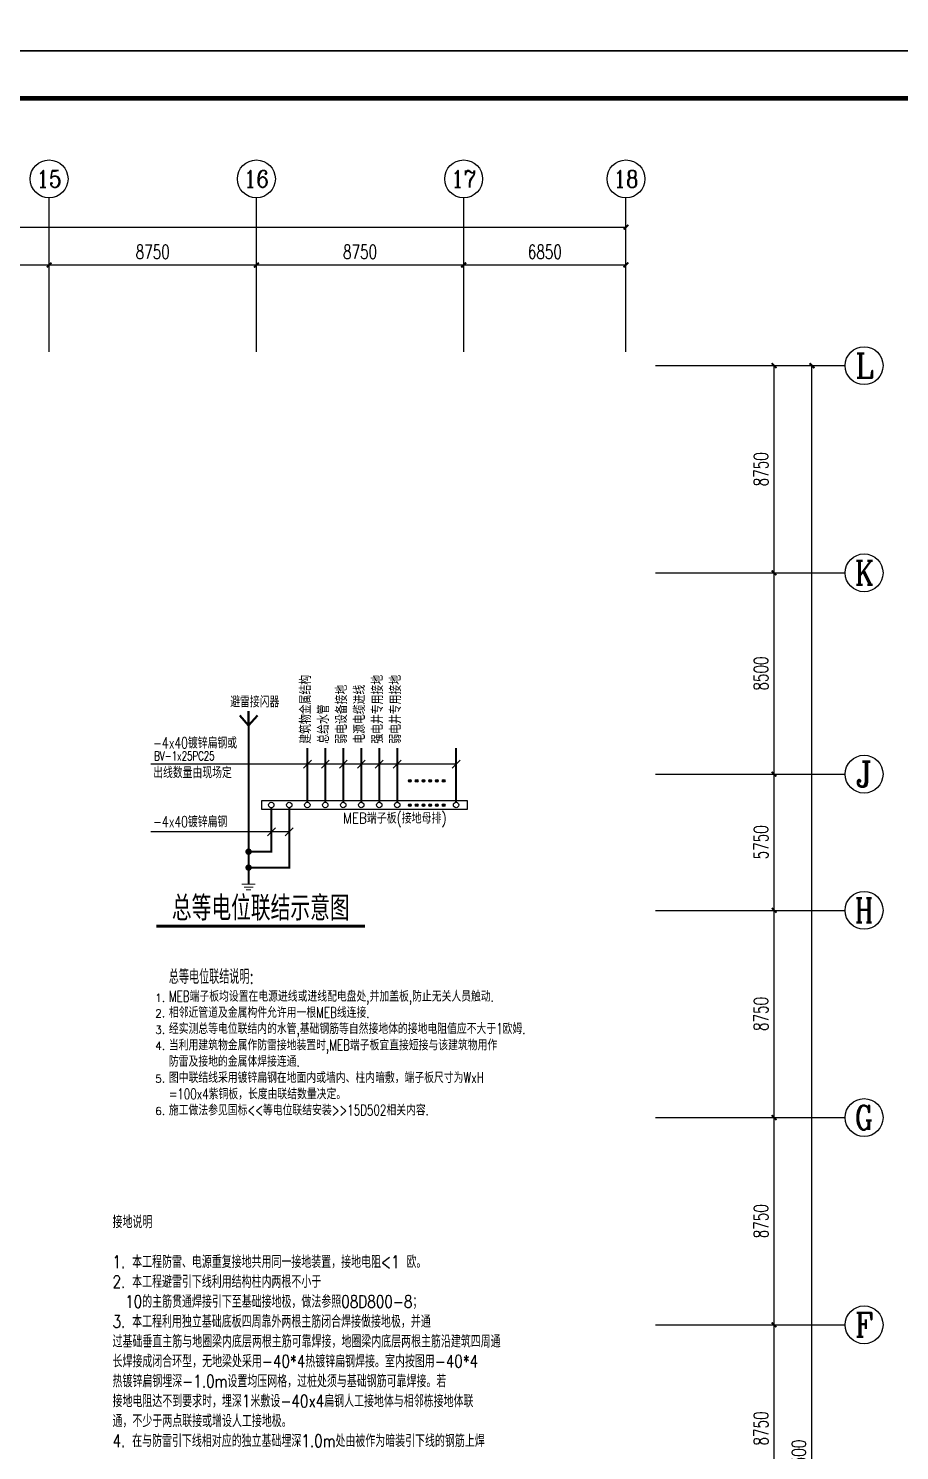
# Model space of a CAD drawing. Extents: x 69728788 to 150676229, y 20327566 to 43663798.
# Drawn here: x 75528771 to 75565538, y 20387271 to 20447316 of the extents above; entities that cross this region are included whole.
import ezdxf
from ezdxf.enums import TextEntityAlignment as Align

# ---------------------------------------------------------------- set-up
doc = ezdxf.new("R2010")
doc.units = 0
doc.header["$LTSCALE"] = 1000
doc.header["$MEASUREMENT"] = 0
doc.linetypes.add('DASHDOT', pattern=[25.4, 12.7, -6.35, 0, -6.35])
doc.layers.get('0').update_dxf_attribs({"linetype": 'CONTINUOUS'})
doc.layers.get('DEFPOINTS').update_dxf_attribs({"linetype": 'CONTINUOUS'})
for name, color, linetype in [('AXIS', 3, 'CONTINUOUS'), ('AXIS_TEXT', 7, 'CONTINUOUS'), ('DIM-照明', 3, 'CONTINUOUS'), ('PUB_TITLE', 4, 'CONTINUOUS'), ('中文', 2, 'CONTINUOUS'), ('数字', 3, 'CONTINUOUS')]:
    doc.layers.add(name, color=color, linetype=linetype)
doc.layers.add('照明平面设备层', color=11, linetype='CONTINUOUS', lineweight=20)
doc.layers.add('照明线路', color=1, linetype='CONTINUOUS', lineweight=50)
doc.styles.add('_TCH_AXIS', font='COMPLEX', dxfattribs={"bigfont": 'GBCBIG'})
doc.styles.add('_TCH_DIM_T3', font='SIMPLEX', dxfattribs={"width": 0.705882, "bigfont": 'GBCBIG'})
doc.styles.add('_TEL_DIM', font='SIMPLEX', dxfattribs={"width": 0.8, "height": 3.5, "bigfont": 'HZTXT'})
doc.styles.add('ACC', font='txt.shx', dxfattribs={"width": 0.9, "bigfont": 'hztxt.shx'})
doc.styles.add('COMPLEX', font='COMPLEX')
doc.styles.add('hztxt', font='romand_pkpm', dxfattribs={"bigfont": 'hztxt'})
doc.styles.add('ROMANC', font='romanc', dxfattribs={"width": 0.8})
doc.dimstyles.new('_TCH_ARCH&&200', dxfattribs={"dimtxt": 595, "dimasz": 200, "dimexe": 500, "dimexo": 600, "dimgap": 252.5, "dimtad": 1, "dimdec": 0, "dimzin": 0, "dimdsep": 46, "dimtxsty": '_TCH_DIM_T3', "dimblk": 'ARCHTICK', "dimcen": 0.09, "dimclrt": 7, "dimazin": 2, "dimtfac": 1, "dimtdec": 0, "dimtix": 1, "dimtmove": 2, "dimatfit": 3, "dimfxl": 1, "dimtolj": 1, "dimtzin": 0, "dimarcsym": 0})

# ---------------------------------------------------------------- blocks, each defined once
blk = doc.blocks.new('_ArchTick')
at = {"color": 0, "linetype": 'ByBlock', "const_width": 0.4}
blk.add_lwpolyline([(-0.5, -0.5), (0.5, 0.5)], dxfattribs=at)
blk = doc.blocks.new('*D129')
at = {"layer": 'AXIS', "color": 0, "lineweight": -2, "transparency": 16777216}
for p, q in [((75555841, 20392579), (75560741, 20392579)), ((75560241, 20383829), (75560241, 20392579)), ((75555841, 20383829), (75560741, 20383829))]:
    blk.add_line(p, q, dxfattribs=at)
at = {"layer": 'DEFPOINTS', "color": 0, "transparency": 16777216}
for p in [(75555241, 20392579), (75560241, 20392579), (75555241, 20383829)]:
    blk.add_point(p, dxfattribs=at)
at = {"layer": 'AXIS', "color": 0, "lineweight": -2, "transparency": 16777216, "xscale": 200, "yscale": 200, "zscale": 200}
for p, rotation in [((75560241, 20392579), 90), ((75560241, 20383829), 270)]:
    blk.add_blockref('_ArchTick', p, dxfattribs=dict(at, rotation=rotation))
at = {"layer": 'AXIS', "color": 7, "transparency": 16777216, "insert": (75559691, 20388204), "char_height": 595, "attachment_point": 5, "rotation": 90, "style": '_TCH_DIM_T3'}
blk.add_mtext('\\A1;8750', dxfattribs=at)
blk = doc.blocks.new('*D130')
at = {"layer": 'AXIS', "color": 0, "lineweight": -2, "transparency": 16777216}
for p, q in [((75555841, 20401329), (75560741, 20401329)), ((75560241, 20392579), (75560241, 20401329)), ((75555841, 20392579), (75560741, 20392579))]:
    blk.add_line(p, q, dxfattribs=at)
at = {"layer": 'DEFPOINTS', "color": 0, "transparency": 16777216}
for p in [(75555241, 20401329), (75560241, 20401329), (75555241, 20392579)]:
    blk.add_point(p, dxfattribs=at)
at = {"layer": 'AXIS', "color": 0, "lineweight": -2, "transparency": 16777216, "xscale": 200, "yscale": 200, "zscale": 200}
for p, rotation in [((75560241, 20401329), 90), ((75560241, 20392579), 270)]:
    blk.add_blockref('_ArchTick', p, dxfattribs=dict(at, rotation=rotation))
at = {"layer": 'AXIS', "color": 7, "transparency": 16777216, "insert": (75559691, 20396954), "char_height": 595, "attachment_point": 5, "rotation": 90, "style": '_TCH_DIM_T3'}
blk.add_mtext('\\A1;8750', dxfattribs=at)
blk = doc.blocks.new('*D131')
at = {"layer": 'AXIS', "color": 0, "lineweight": -2, "transparency": 16777216}
for p, q in [((75555841, 20410079), (75560741, 20410079)), ((75560241, 20401329), (75560241, 20410079)), ((75555841, 20401329), (75560741, 20401329))]:
    blk.add_line(p, q, dxfattribs=at)
at = {"layer": 'DEFPOINTS', "color": 0, "transparency": 16777216}
for p in [(75555241, 20410079), (75560241, 20410079), (75555241, 20401329)]:
    blk.add_point(p, dxfattribs=at)
at = {"layer": 'AXIS', "color": 0, "lineweight": -2, "transparency": 16777216, "xscale": 200, "yscale": 200, "zscale": 200}
for p, rotation in [((75560241, 20410079), 90), ((75560241, 20401329), 270)]:
    blk.add_blockref('_ArchTick', p, dxfattribs=dict(at, rotation=rotation))
at = {"layer": 'AXIS', "color": 7, "transparency": 16777216, "insert": (75559691, 20405704), "char_height": 595, "attachment_point": 5, "rotation": 90, "style": '_TCH_DIM_T3'}
blk.add_mtext('\\A1;8750', dxfattribs=at)
blk = doc.blocks.new('*D132')
at = {"layer": 'AXIS', "color": 0, "lineweight": -2, "transparency": 16777216}
for p, q in [((75555841, 20415829), (75560741, 20415829)), ((75560241, 20410079), (75560241, 20415829)), ((75555841, 20410079), (75560741, 20410079))]:
    blk.add_line(p, q, dxfattribs=at)
at = {"layer": 'DEFPOINTS', "color": 0, "transparency": 16777216}
for p in [(75555241, 20415829), (75560241, 20415829), (75555241, 20410079)]:
    blk.add_point(p, dxfattribs=at)
at = {"layer": 'AXIS', "color": 0, "lineweight": -2, "transparency": 16777216, "xscale": 200, "yscale": 200, "zscale": 200}
for p, rotation in [((75560241, 20415829), 90), ((75560241, 20410079), 270)]:
    blk.add_blockref('_ArchTick', p, dxfattribs=dict(at, rotation=rotation))
at = {"layer": 'AXIS', "color": 7, "transparency": 16777216, "insert": (75559691, 20412954), "char_height": 595, "attachment_point": 5, "rotation": 90, "style": '_TCH_DIM_T3'}
blk.add_mtext('\\A1;5750', dxfattribs=at)
blk = doc.blocks.new('*D133')
at = {"layer": 'AXIS', "color": 0, "lineweight": -2, "transparency": 16777216}
for p, q in [((75555841, 20424329), (75560741, 20424329)), ((75560241, 20415829), (75560241, 20424329)), ((75555841, 20415829), (75560741, 20415829))]:
    blk.add_line(p, q, dxfattribs=at)
at = {"layer": 'DEFPOINTS', "color": 0, "transparency": 16777216}
for p in [(75555241, 20424329), (75560241, 20424329), (75555241, 20415829)]:
    blk.add_point(p, dxfattribs=at)
at = {"layer": 'AXIS', "color": 0, "lineweight": -2, "transparency": 16777216, "xscale": 200, "yscale": 200, "zscale": 200}
for p, rotation in [((75560241, 20424329), 90), ((75560241, 20415829), 270)]:
    blk.add_blockref('_ArchTick', p, dxfattribs=dict(at, rotation=rotation))
at = {"layer": 'AXIS', "color": 7, "transparency": 16777216, "insert": (75559691, 20420079), "char_height": 595, "attachment_point": 5, "rotation": 90, "style": '_TCH_DIM_T3'}
blk.add_mtext('\\A1;8500', dxfattribs=at)
blk = doc.blocks.new('*D134')
at = {"layer": 'AXIS', "color": 0, "lineweight": -2, "transparency": 16777216}
for p, q in [((75555841, 20433079), (75560741, 20433079)), ((75560241, 20424329), (75560241, 20433079)), ((75555841, 20424329), (75560741, 20424329))]:
    blk.add_line(p, q, dxfattribs=at)
at = {"layer": 'DEFPOINTS', "color": 0, "transparency": 16777216}
for p in [(75555241, 20433079), (75560241, 20433079), (75555241, 20424329)]:
    blk.add_point(p, dxfattribs=at)
at = {"layer": 'AXIS', "color": 0, "lineweight": -2, "transparency": 16777216, "xscale": 200, "yscale": 200, "zscale": 200}
for p, rotation in [((75560241, 20433079), 90), ((75560241, 20424329), 270)]:
    blk.add_blockref('_ArchTick', p, dxfattribs=dict(at, rotation=rotation))
at = {"layer": 'AXIS', "color": 7, "transparency": 16777216, "insert": (75559691, 20428704), "char_height": 595, "attachment_point": 5, "rotation": 90, "style": '_TCH_DIM_T3'}
blk.add_mtext('\\A1;8750', dxfattribs=at)
blk = doc.blocks.new('*D135')
at = {"layer": 'AXIS', "color": 0, "lineweight": -2, "transparency": 16777216}
for p, q in [((75555841, 20433079), (75562341, 20433079)), ((75561841, 20340579), (75561841, 20433079)), ((75555841, 20340579), (75562341, 20340579))]:
    blk.add_line(p, q, dxfattribs=at)
at = {"layer": 'DEFPOINTS', "color": 0, "transparency": 16777216}
for p in [(75555241, 20433079), (75561841, 20433079), (75555241, 20340579)]:
    blk.add_point(p, dxfattribs=at)
at = {"layer": 'AXIS', "color": 0, "lineweight": -2, "transparency": 16777216, "xscale": 200, "yscale": 200, "zscale": 200}
for p, rotation in [((75561841, 20433079), 90), ((75561841, 20340579), 270)]:
    blk.add_blockref('_ArchTick', p, dxfattribs=dict(at, rotation=rotation))
at = {"layer": 'AXIS', "color": 7, "transparency": 16777216, "insert": (75561291, 20386829), "char_height": 595, "attachment_point": 5, "rotation": 90, "style": '_TCH_DIM_T3'}
blk.add_mtext('\\A1;92500', dxfattribs=at)
blk = doc.blocks.new('*D155')
at = {"layer": 'AXIS', "color": 0, "lineweight": -2, "transparency": 16777216}
for p, q in [((75520891, 20434429), (75520891, 20437829)), ((75529641, 20434429), (75529641, 20437829)), ((75520891, 20437329), (75529641, 20437329))]:
    blk.add_line(p, q, dxfattribs=at)
at = {"layer": 'DEFPOINTS', "color": 0, "transparency": 16777216}
for p in [(75529641, 20437329), (75520891, 20433829), (75529641, 20433829)]:
    blk.add_point(p, dxfattribs=at)
at = {"layer": 'AXIS', "color": 0, "lineweight": -2, "transparency": 16777216, "xscale": 200, "yscale": 200, "zscale": 200, "rotation": 180}
blk.add_blockref('_ArchTick', (75520891, 20437329), dxfattribs=at)
at = {"layer": 'AXIS', "color": 0, "lineweight": -2, "transparency": 16777216, "xscale": 200, "yscale": 200, "zscale": 200}
blk.add_blockref('_ArchTick', (75529641, 20437329), dxfattribs=at)
at = {"layer": 'AXIS', "color": 7, "transparency": 16777216, "insert": (75525266, 20437879), "char_height": 595, "attachment_point": 5, "style": '_TCH_DIM_T3'}
blk.add_mtext('\\A1;8750', dxfattribs=at)
blk = doc.blocks.new('*D156')
at = {"layer": 'AXIS', "color": 0, "lineweight": -2, "transparency": 16777216}
for p, q in [((75529641, 20434429), (75529641, 20437829)), ((75538391, 20434429), (75538391, 20437829)), ((75529641, 20437329), (75538391, 20437329))]:
    blk.add_line(p, q, dxfattribs=at)
at = {"layer": 'DEFPOINTS', "color": 0, "transparency": 16777216}
for p in [(75538391, 20437329), (75529641, 20433829), (75538391, 20433829)]:
    blk.add_point(p, dxfattribs=at)
at = {"layer": 'AXIS', "color": 0, "lineweight": -2, "transparency": 16777216, "xscale": 200, "yscale": 200, "zscale": 200, "rotation": 180}
blk.add_blockref('_ArchTick', (75529641, 20437329), dxfattribs=at)
at = {"layer": 'AXIS', "color": 0, "lineweight": -2, "transparency": 16777216, "xscale": 200, "yscale": 200, "zscale": 200}
blk.add_blockref('_ArchTick', (75538391, 20437329), dxfattribs=at)
at = {"layer": 'AXIS', "color": 7, "transparency": 16777216, "insert": (75534016, 20437879), "char_height": 595, "attachment_point": 5, "style": '_TCH_DIM_T3'}
blk.add_mtext('\\A1;8750', dxfattribs=at)
blk = doc.blocks.new('*D157')
at = {"layer": 'AXIS', "color": 0, "lineweight": -2, "transparency": 16777216}
for p, q in [((75538391, 20434429), (75538391, 20437829)), ((75547141, 20434429), (75547141, 20437829)), ((75538391, 20437329), (75547141, 20437329))]:
    blk.add_line(p, q, dxfattribs=at)
at = {"layer": 'DEFPOINTS', "color": 0, "transparency": 16777216}
for p in [(75547141, 20437329), (75538391, 20433829), (75547141, 20433829)]:
    blk.add_point(p, dxfattribs=at)
at = {"layer": 'AXIS', "color": 0, "lineweight": -2, "transparency": 16777216, "xscale": 200, "yscale": 200, "zscale": 200, "rotation": 180}
blk.add_blockref('_ArchTick', (75538391, 20437329), dxfattribs=at)
at = {"layer": 'AXIS', "color": 0, "lineweight": -2, "transparency": 16777216, "xscale": 200, "yscale": 200, "zscale": 200}
blk.add_blockref('_ArchTick', (75547141, 20437329), dxfattribs=at)
at = {"layer": 'AXIS', "color": 7, "transparency": 16777216, "insert": (75542766, 20437879), "char_height": 595, "attachment_point": 5, "style": '_TCH_DIM_T3'}
blk.add_mtext('\\A1;8750', dxfattribs=at)
blk = doc.blocks.new('*D158')
at = {"layer": 'AXIS', "color": 0, "lineweight": -2, "transparency": 16777216}
for p, q in [((75547141, 20434429), (75547141, 20437829)), ((75553991, 20434429), (75553991, 20437829)), ((75547141, 20437329), (75553991, 20437329))]:
    blk.add_line(p, q, dxfattribs=at)
at = {"layer": 'DEFPOINTS', "color": 0, "transparency": 16777216}
for p in [(75553991, 20437329), (75547141, 20433829), (75553991, 20433829)]:
    blk.add_point(p, dxfattribs=at)
at = {"layer": 'AXIS', "color": 0, "lineweight": -2, "transparency": 16777216, "xscale": 200, "yscale": 200, "zscale": 200, "rotation": 180}
blk.add_blockref('_ArchTick', (75547141, 20437329), dxfattribs=at)
at = {"layer": 'AXIS', "color": 0, "lineweight": -2, "transparency": 16777216, "xscale": 200, "yscale": 200, "zscale": 200}
blk.add_blockref('_ArchTick', (75553991, 20437329), dxfattribs=at)
at = {"layer": 'AXIS', "color": 7, "transparency": 16777216, "insert": (75550566, 20437879), "char_height": 595, "attachment_point": 5, "style": '_TCH_DIM_T3'}
blk.add_mtext('\\A1;6850', dxfattribs=at)
blk = doc.blocks.new('*D159')
at = {"layer": 'AXIS', "color": 0, "lineweight": -2, "transparency": 16777216}
for p, q in [((75447891, 20434429), (75447891, 20439429)), ((75447891, 20438929), (75553991, 20438929)), ((75553991, 20434429), (75553991, 20439429))]:
    blk.add_line(p, q, dxfattribs=at)
at = {"layer": 'DEFPOINTS', "color": 0, "transparency": 16777216}
for p in [(75553991, 20438929), (75447891, 20433829), (75553991, 20433829)]:
    blk.add_point(p, dxfattribs=at)
at = {"layer": 'AXIS', "color": 0, "lineweight": -2, "transparency": 16777216, "xscale": 200, "yscale": 200, "zscale": 200, "rotation": 180}
blk.add_blockref('_ArchTick', (75447891, 20438929), dxfattribs=at)
at = {"layer": 'AXIS', "color": 0, "lineweight": -2, "transparency": 16777216, "xscale": 200, "yscale": 200, "zscale": 200}
blk.add_blockref('_ArchTick', (75553991, 20438929), dxfattribs=at)
at = {"layer": 'AXIS', "color": 7, "transparency": 16777216, "insert": (75500941, 20439479), "char_height": 595, "attachment_point": 5, "style": '_TCH_DIM_T3'}
blk.add_mtext('\\A1;106100', dxfattribs=at)
blk = doc.blocks.new('_AXISO')
blk.add_circle((0, 0), 0.5)
at = {"layer": 'AXIS_TEXT', "style": 'COMPLEX', "width": 1.041667}
blk.add_attdef('A', text='', height=0.56, dxfattribs=at).set_placement((-0.25, -0.28), (0.25, -0.28), align=Align.FIT)

msp = doc.modelspace()

# ---------------------------------------------------------------- hatches: boundary and pattern name
at = {"layer": '中文', "linetype": 'ByBlock'}
for points in [[(75544929.2, 20415546.6, 1), (75544815.3, 20415546.6, 1)], [(75545213.8, 20415546.6, 1), (75545100, 20415546.6, 1)], [(75545498.5, 20415546.6, 1), (75545384.6, 20415546.6, 1)], [(75545783.1, 20415546.6, 1), (75545669.3, 20415546.6, 1)], [(75546067.8, 20415546.6, 1), (75545953.9, 20415546.6, 1)], [(75546352.5, 20415546.6, 1), (75546238.6, 20415546.6, 1)], [(75544929.2, 20414519.6, 1), (75544815.3, 20414519.6, 1)], [(75545213.8, 20414519.6, 1), (75545100, 20414519.6, 1)], [(75545498.5, 20414519.6, 1), (75545384.6, 20414519.6, 1)], [(75545783.1, 20414519.6, 1), (75545669.3, 20414519.6, 1)], [(75546067.8, 20414519.6, 1), (75545953.9, 20414519.6, 1)], [(75546352.5, 20414519.6, 1), (75546238.6, 20414519.6, 1)]]:
    msp.add_hatch(color=256, dxfattribs=at).paths.add_polyline_path(points)
h = msp.add_hatch(color=256, dxfattribs=at)
edge = h.paths.add_edge_path()
edge.add_ellipse((75538060.7, 20412556.3), major_axis=(-10.1, 136.3), ratio=1, start_angle=0, end_angle=360)
h = msp.add_hatch(color=256, dxfattribs=at)
edge = h.paths.add_edge_path()
edge.add_ellipse((75538060.7, 20411884.4), major_axis=(-10.1, 136.3), ratio=1, start_angle=0, end_angle=360)

# ---------------------------------------------------------------- linework, layer by layer
at = {"layer": 'AXIS'}
for p, q in [((75529641.2, 20433662.3), (75529641.2, 20440162.3)), ((75538391.2, 20433662.3), (75538391.2, 20440162.3)), ((75547141.2, 20433662.3), (75547141.2, 20440162.3)), ((75553991.2, 20433662.3), (75553991.2, 20440162.3)), ((75555241.2, 20433079.3), (75563241.2, 20433079.3)), ((75555241.2, 20424329.3), (75563241.2, 20424329.3)), ((75555241.2, 20415829.3), (75563241.2, 20415829.3)), ((75555241.2, 20410079.3), (75563241.2, 20410079.3)), ((75555241.2, 20401329.3), (75563241.2, 20401329.3)), ((75555241.2, 20392579.3), (75563241.2, 20392579.3))]:
    msp.add_line(p, q, dxfattribs=at)
at = {"layer": 'PUB_TITLE'}
for points in [[(75430225.1, 20446366.1), (75598425.1, 20446366.1), (75598425.1, 20565166.1), (75430225.1, 20565166.1)], [(75430225.1, 20327566.1), (75598425.1, 20327566.1), (75598425.1, 20446366.1), (75430225.1, 20446366.1)]]:
    msp.add_lwpolyline(points, close=True, dxfattribs=at)
at = {"layer": 'PUB_TITLE', "const_width": 200}
msp.add_lwpolyline([(75435225.1, 20329566.1), (75596425.1, 20329566.1), (75596425.1, 20444366.1), (75435225.1, 20444366.1)], close=True, dxfattribs=at)
at = {"layer": '中文', "ltscale": 1200}
for p, q in [((75546821.6, 20416250.1), (75533933.7, 20416250.1)), ((75539779.6, 20413395.4), (75533933.7, 20413395.4))]:
    msp.add_line(p, q, dxfattribs=at)
at = {"layer": '中文', "linetype": 'ByBlock'}
for p, q in [((75540710.7, 20416417.8), (75540375, 20416082.5)), ((75541469.7, 20416417.8), (75541134.1, 20416082.5)), ((75542228.8, 20416417.8), (75541893.1, 20416082.5)), ((75542987.9, 20416417.8), (75542652.2, 20416082.5)), ((75543747, 20416417.8), (75543411.3, 20416082.5)), ((75544506, 20416417.8), (75544170.4, 20416082.5)), ((75546989.4, 20416417.8), (75546653.7, 20416082.5)), ((75539195, 20413563), (75538859.3, 20413227.7)), ((75539947.5, 20413563), (75539611.8, 20413227.7))]:
    msp.add_line(p, q, dxfattribs=at)
msp.add_lwpolyline([(75538626.8, 20414722.1), (75547291.5, 20414722.1), (75547291.5, 20414342.3), (75538626.8, 20414342.3)], close=True, dxfattribs=at)
at = {"layer": '中文', "const_width": 126.5}
msp.add_lwpolyline([(75534169.6, 20409410.6), (75542971.1, 20409410.6)], dxfattribs=at)
at = {"layer": '中文', "linetype": 'ByBlock'}
for centre, radius in [((75544872.3, 20415546.6), 56.9), ((75545156.9, 20415546.6), 56.9), ((75545441.6, 20415546.6), 56.9), ((75545726.2, 20415546.6), 56.9), ((75546010.9, 20415546.6), 56.9), ((75546295.5, 20415546.6), 56.9), ((75539020.6, 20414529.1), 114.1), ((75539779.6, 20414529.1), 114.1), ((75540540.8, 20414529.1), 114.1), ((75541299.8, 20414529.1), 114.1), ((75542058.9, 20414529.1), 114.1), ((75542818, 20414529.1), 114.1), ((75543577.1, 20414529.1), 114.1), ((75544336.1, 20414529.1), 114.1), ((75544872.3, 20414519.6), 56.9), ((75545156.9, 20414519.6), 56.9), ((75545441.6, 20414519.6), 56.9), ((75545726.2, 20414519.6), 56.9), ((75546010.9, 20414519.6), 56.9), ((75546295.5, 20414519.6), 56.9), ((75546819.5, 20414529.1), 114.1)]:
    msp.add_circle(centre, radius, dxfattribs=at)
at = {"layer": '照明平面设备层', "ltscale": 1200}
for p, q in [((75537776.1, 20411183.8), (75538345.4, 20411183.8)), ((75537870.9, 20411062.6), (75538250.5, 20411062.6)), ((75537965.8, 20410945), (75538155.6, 20410945))]:
    msp.add_line(p, q, dxfattribs=at)
at = {"layer": '照明线路', "ltscale": 1.2}
for q in [(75538060.7, 20418491.7), (75537689.9, 20418302.2), (75538431.5, 20418302.2)]:
    msp.add_line((75538060.7, 20417882), q, dxfattribs=at)
at = {"layer": '照明线路', "ltscale": 1.2, "const_width": 85.4}
for points in [[(75538060.7, 20411183.8), (75538060.7, 20417882)], [(75540542.8, 20414643.2), (75540542.8, 20416928.9)], [(75541301.9, 20414643.2), (75541301.9, 20416928.9)], [(75542061, 20414643.2), (75542061, 20416928.9)], [(75542820.1, 20414643.2), (75542820.1, 20416928.9)], [(75543579.1, 20414643.2), (75543579.1, 20416928.9)], [(75544338.2, 20414643.2), (75544338.2, 20416928.9)], [(75546821.6, 20414643.2), (75546821.6, 20416928.9)], [(75539027.1, 20414415.2), (75539027.1, 20412556.3), (75538060.7, 20412556.3)], [(75539779.6, 20414415), (75539779.6, 20411884.4), (75538060.7, 20411884.4)]]:
    msp.add_lwpolyline(points, dxfattribs=at)

# ---------------------------------------------------------------- block references
at = {"layer": 'AXIS'}
ref = msp.add_blockref('_AXISO', (75529641.2, 20440962.3), dxfattribs=dict(at, xscale=1600, yscale=1600, zscale=1600))
ref.add_attrib('A', '15', dxfattribs={"layer": 'AXIS_TEXT', "height": 716.69, "style": '_TCH_AXIS', "width": 1.071557}).set_placement((75529110.9, 20440604), (75530171.4, 20440604), align=Align.FIT)
ref = msp.add_blockref('_AXISO', (75538391.2, 20440962.3), dxfattribs=dict(at, xscale=1600, yscale=1600, zscale=1600))
ref.add_attrib('A', '16', dxfattribs={"layer": 'AXIS_TEXT', "height": 722.35, "style": '_TCH_AXIS', "width": 1.05931}).set_placement((75537862.8, 20440601.1), (75538919.5, 20440601.1), align=Align.FIT)
ref = msp.add_blockref('_AXISO', (75547141.2, 20440962.3), dxfattribs=dict(at, xscale=1600, yscale=1600, zscale=1600))
ref.add_attrib('A', '17', dxfattribs={"layer": 'AXIS_TEXT', "height": 716.69, "style": '_TCH_AXIS', "width": 1.071557}).set_placement((75546610.9, 20440604), (75547671.4, 20440604), align=Align.FIT)
ref = msp.add_blockref('_AXISO', (75553991.2, 20440962.3), dxfattribs=dict(at, xscale=1600, yscale=1600, zscale=1600))
ref.add_attrib('A', '18', dxfattribs={"layer": 'AXIS_TEXT', "height": 722.35, "style": '_TCH_AXIS', "width": 1.05931}).set_placement((75553462.8, 20440601.1), (75554519.5, 20440601.1), align=Align.FIT)
ref = msp.add_blockref('_AXISO', (75564041.2, 20433079.3), dxfattribs=dict(at, xscale=1600, yscale=1600, zscale=1600))
ref.add_attrib('A', 'L', dxfattribs={"layer": 'AXIS_TEXT', "height": 1024.7, "style": '_TCH_AXIS', "width": 1.047953}).set_placement((75563657.6, 20432566.9), (75564424.7, 20432566.9), align=Align.FIT)
ref = msp.add_blockref('_AXISO', (75564041.2, 20424329.3), dxfattribs=dict(at, xscale=1600, yscale=1600, zscale=1600))
ref.add_attrib('A', 'K', dxfattribs={"layer": 'AXIS_TEXT', "height": 1024.7, "style": '_TCH_AXIS', "width": 0.827331}).set_placement((75563657.6, 20423816.9), (75564424.7, 20423816.9), align=Align.FIT)
ref = msp.add_blockref('_AXISO', (75564041.2, 20415829.3), dxfattribs=dict(at, xscale=1600, yscale=1600, zscale=1600))
ref.add_attrib('A', 'J', dxfattribs={"layer": 'AXIS_TEXT', "height": 1082.7, "style": '_TCH_AXIS', "width": 1.203762}).set_placement((75563699.8, 20415287.9), (75564382.5, 20415287.9), align=Align.FIT)
ref = msp.add_blockref('_AXISO', (75564041.2, 20410079.3), dxfattribs=dict(at, xscale=1600, yscale=1600, zscale=1600))
ref.add_attrib('A', 'H', dxfattribs={"layer": 'AXIS_TEXT', "height": 1024.7, "style": '_TCH_AXIS', "width": 0.785965}).set_placement((75563657.6, 20409566.9), (75564424.7, 20409566.9), align=Align.FIT)
ref = msp.add_blockref('_AXISO', (75564041.2, 20401329.3), dxfattribs=dict(at, xscale=1600, yscale=1600, zscale=1600))
ref.add_attrib('A', 'G', dxfattribs={"layer": 'AXIS_TEXT', "height": 1033.1, "style": '_TCH_AXIS', "width": 0.853333}).set_placement((75563663.3, 20400812.7), (75564419, 20400812.7), align=Align.FIT)
ref = msp.add_blockref('_AXISO', (75564041.2, 20392579.3), dxfattribs=dict(at, xscale=1600, yscale=1600, zscale=1600))
ref.add_attrib('A', 'F', dxfattribs={"layer": 'AXIS_TEXT', "height": 1024.7, "style": '_TCH_AXIS', "width": 0.982456}).set_placement((75563657.6, 20392066.9), (75564424.7, 20392066.9), align=Align.FIT)

# ---------------------------------------------------------------- texts
at = {"layer": 'DIM-照明', "color": 7, "style": '_TEL_DIM', "width": 0.8}
for s, p in [('接地说明', (75532320.6, 20396658.6)), ('1. 本工程防雷、电源重复接地共用同一接地装置，接地电阻<1 欧。', (75532320.6, 20394978.6)), ('2. 本工程避雷引下线利用结构柱内两根不小于', (75532320.6, 20394138.6)), ('10的主筋贯通焊接引下至基础接地极，做法参照08D800-8；', (75532852.6, 20393298.6)), ('3. 本工程利用独立基础底板四周靠外两根主筋闭合焊接做接地极，并通', (75532320.6, 20392458.6)), ('过基础垂直主筋与地圈梁内底层两根主筋可靠焊接，地圈梁内底层两根主筋沿建筑四周通', (75532320.6, 20391618.6)), ('长焊接成闭合环型，无地梁处采用-40*4热镀锌扁钢焊接。室内按图用-40*4', (75532320.6, 20390778.6)), ('热镀锌扁钢埋深-1.0m设置均压网格，过桩处须与基础钢筋可靠焊接。若', (75532320.6, 20389938.6)), ('接地电阻达不到要求时，埋深1米敷设-40x4扁钢人工接地体与相邻栋接地体联', (75532320.6, 20389098.6)), ('通，不少于两点联接或增设人工接地极。', (75532320.6, 20388258.6)), ('4. 在与防雷引下线相对应的独立基础埋深1.0m处由被作为暗装引下线的钢筋上焊', (75532320.6, 20387418.6))]:
    msp.add_text(s, height=525, dxfattribs=at).set_placement(p)
at = {"layer": '中文', "linetype": 'ByBlock'}
for s, height, style, width, p in [('避雷接闪器', 474.42, 'ACC', 0.7, (75537286.9, 20418648.6)), ('-4x40镀锌扁钢或', 474.42, 'ACC', 0.7, (75534034.8, 20416912.6)), ('出线数量由现场定', 474.42, 'ACC', 0.7, (75534034.8, 20415658.4)), ('MEB端子板(接地母排)', 455.443, 'hztxt', 0.8, (75542052.3, 20413744.8)), ('-4x40镀锌扁钢', 474.42, 'ACC', 0.7, (75534034.8, 20413584.9)), ('总等电位联结说明:', 607.26, 'ACC', 0.7, (75534697.9, 20406973.7)), ('MEB端子板均设置在电源进线或进线配电盘处,并加盖板,防止无关人员触动.', 455.443, 'ACC', 0.7, (75534697.9, 20406223.9)), ('相邻近管道及金属构件允许用一根MEB线连接.', 455.443, 'ACC', 0.7, (75534697.9, 20405540.7)), ('经实测总等电位联结内的水管,基础钢筋等自然接地体的接地电阻值应不大于1欧姆.', 455.443, 'ACC', 0.7, (75534697.9, 20404857.6)), ('当利用建筑物金属作防雷接地装置时,MEB端子板宜直接短接与该建筑物用作', 455.443, 'ACC', 0.7, (75534697.9, 20404165.7)), ('防雷及接地的金属体焊接连通.', 455.443, 'ACC', 0.7, (75534697.9, 20403476.9)), ('图中联结线采用镀锌扁钢在地面内或墙内、柱内暗敷，端子板尺寸为WxH', 455.443, 'ACC', 0.7, (75534697.9, 20402791.4)), ('=100x4紫铜板，长度由联结数量决定。', 455.443, 'ACC', 0.7, (75534697.9, 20402102.6)), ('施工做法参见国标<<等电位联结安装>>15D502相关内容.', 455.443, 'ACC', 0.7, (75534697.9, 20401419.4))]:
    msp.add_text(s, height=height, dxfattribs=dict(at, style=style, width=width)).set_placement(p)
at = {"layer": '中文', "linetype": 'ByBlock', "style": 'ACC', "width": 0.7}
for s, p in [('建筑物金属结构', (75540701.3, 20417116)), ('弱电设备接地', (75542219.5, 20417116)), ('电源电缆进线', (75542978.5, 20417116)), ('强电井专用接地', (75543737.6, 20417116)), ('弱电井专用接地', (75544496.7, 20417116)), ('总给水管', (75541460.4, 20417116))]:
    msp.add_text(s, height=474.42, rotation=90, dxfattribs=at).set_placement(p)
at = {"layer": '中文', "style": 'ACC', "width": 0.8}
msp.add_text('总等电位联结示意图', height=1041.86, dxfattribs=at).set_placement((75534824.2, 20409648.6))
at = {"layer": '中文', "linetype": 'DASHDOT', "ltscale": 0.01, "style": 'ROMANC'}
for s, p in [('1.', (75534115.3, 20406220.3)), ('2.', (75534115.3, 20405561.5)), ('3.', (75534115.3, 20404870.7)), ('4.', (75534115.3, 20404187.4)), ('5.', (75534115.3, 20402804.5)), ('6.', (75534115.3, 20401441.1))]:
    msp.add_text(s, height=333.99, dxfattribs=at).set_placement(p)
at = {"layer": '数字', "ltscale": 0.1, "style": 'ACC', "width": 0.7}
msp.add_text('BV-1x25PC25', height=379.536, dxfattribs=at).set_placement((75534077.7, 20416411.9))

# ---------------------------------------------------------------- dimensions: what is measured, and where the dimension line sits
at = {"layer": 'AXIS'}
for p1, p2, distance, picture, middle in [((75447891.2, 20433829.3), (75553991.2, 20433829.3), 5100, '*D159', (75500941.2, 20439479.3)), ((75520891.2, 20433829.3), (75529641.2, 20433829.3), 3500, '*D155', (75525266.2, 20437879.3)), ((75529641.2, 20433829.3), (75538391.2, 20433829.3), 3500, '*D156', (75534016.2, 20437879.3)), ((75538391.2, 20433829.3), (75547141.2, 20433829.3), 3500, '*D157', (75542766.2, 20437879.3)), ((75547141.2, 20433829.3), (75553991.2, 20433829.3), 3500, '*D158', (75550566.2, 20437879.3)), ((75555241.2, 20424329.3), (75555241.2, 20433079.3), -5000, '*D134', (75559691.2, 20428704.3)), ((75555241.2, 20340579.3), (75555241.2, 20433079.3), -6600, '*D135', (75561291.2, 20386829.3)), ((75555241.2, 20415829.3), (75555241.2, 20424329.3), -5000, '*D133', (75559691.2, 20420079.3)), ((75555241.2, 20410079.3), (75555241.2, 20415829.3), -5000, '*D132', (75559691.2, 20412954.3)), ((75555241.2, 20401329.3), (75555241.2, 20410079.3), -5000, '*D131', (75559691.2, 20405704.3)), ((75555241.2, 20392579.3), (75555241.2, 20401329.3), -5000, '*D130', (75559691.2, 20396954.3)), ((75555241.2, 20383829.3), (75555241.2, 20392579.3), -5000, '*D129', (75559691.2, 20388204.3))]:
    dim = msp.add_aligned_dim(p1=p1, p2=p2, distance=distance, dimstyle='_TCH_ARCH&&200', dxfattribs=at)
    dim.commit()
    dim.dimension.update_dxf_attribs({"geometry": picture, "text_midpoint": middle})

doc.saveas('drawing.dxf')
